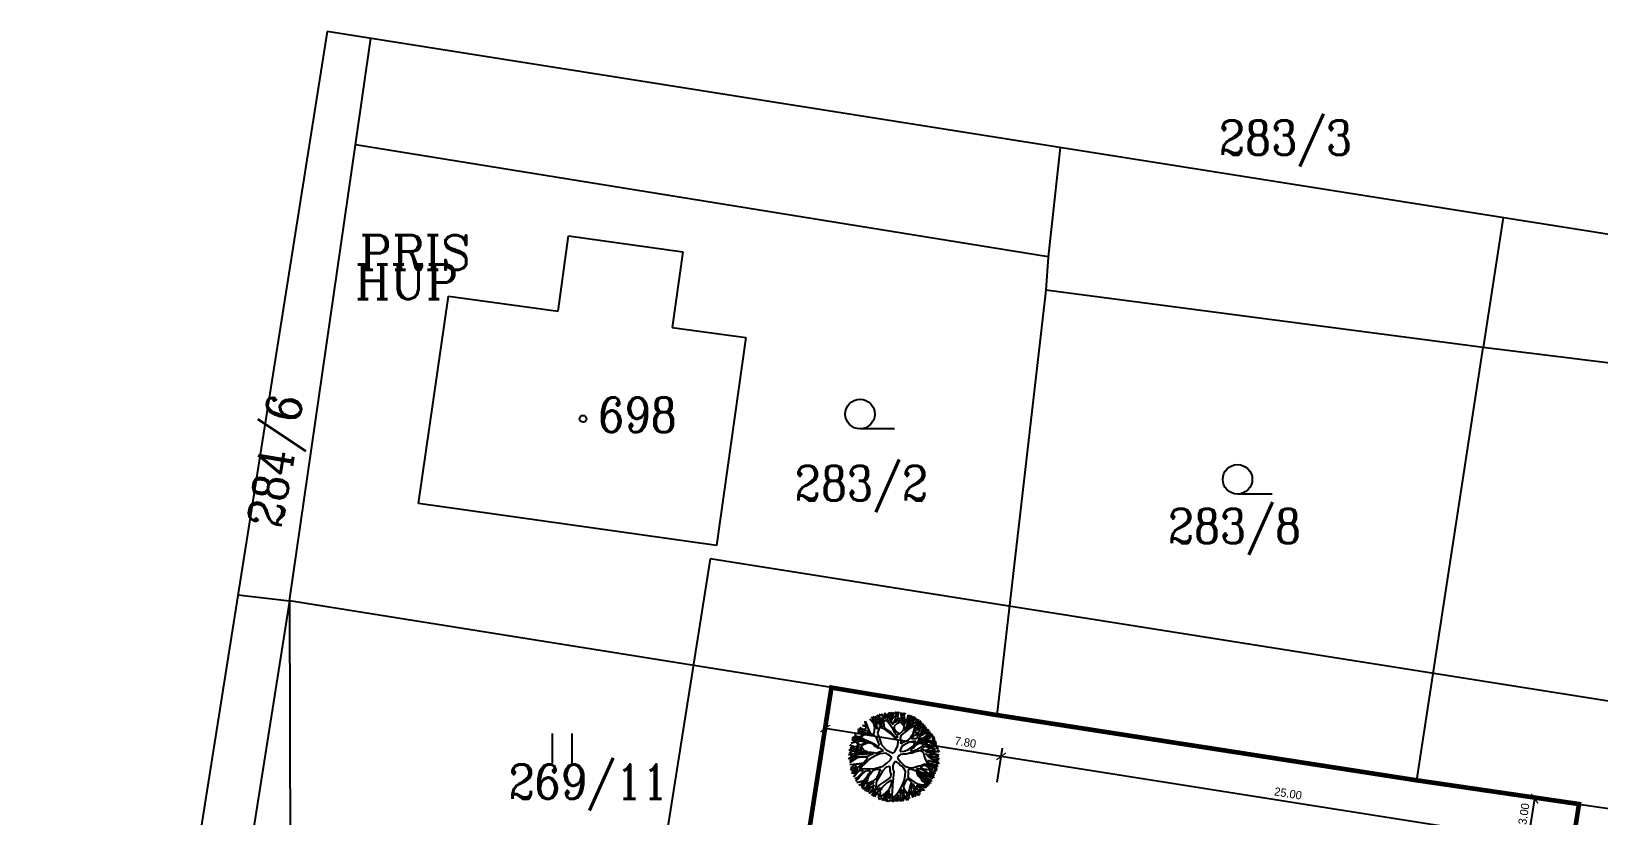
# Model space of a CAD drawing. Extents: x -640655 to -640254, y -1045449 to -1045159.
# Drawn here: x -640365.2 to -640297.2, y -1045386.5 to -1045352.4 of the extents above; entities that cross this region are included whole.
import ezdxf

# ---------------------------------------------------------------- set-up
doc = ezdxf.new("R2010")
doc.units = 0
doc.header["$MEASUREMENT"] = 0
doc.header["$PDMODE"] = 3
doc.header["$PDSIZE"] = 0.2
doc.linetypes.add('DASHED1', pattern=[1, 0.3, -0.4, 0.3])
doc.linetypes.add('DOTDASH', pattern=[1, 0.3, -0.2, 0, -0.2, 0.3])
doc.layers.get('0').update_dxf_attribs({"linetype": 'CONTINUOUS'})
doc.layers.get('Defpoints').update_dxf_attribs({"linetype": 'CONTINUOUS'})
doc.layers.add('FLOATING-WINDOWS', color=2, linetype='CONTINUOUS', plot=False)
for name, color, linetype in [('katastr', 16, 'CONTINUOUS'), ('KATASTR2', 18, 'CONTINUOUS'), ('T_stafaz', 7, 'CONTINUOUS'), ('T_tlusta', 1, 'CONTINUOUS'), ('ZASTAVBA', 2, 'CONTINUOUS')]:
    doc.layers.add(name, color=color, linetype=linetype)
doc.styles.add('SPIRITTXTSTYLE1', font='romanc.shx')
doc.dimstyles.get("Standard").update_dxf_attribs({"dimtxt": 0.18, "dimasz": 0.18, "dimexe": 0.18, "dimexo": 0.0625, "dimgap": 0.09, "dimtad": 0, "dimtih": 1, "dimtoh": 1, "dimdec": 4, "dimzin": 0, "dimdsep": 46, "dimtxsty": 'Standard', "dimcen": 0.09, "dimadec": 0, "dimazin": 0, "dimtfac": 1, "dimtdec": 4, "dimtofl": 0, "dimtmove": 0, "dimatfit": 3, "dimfxl": 0, "dimtolj": 1, "dimtzin": 0, "dimarcsym": 0})

# ---------------------------------------------------------------- blocks, each defined once
blk = doc.blocks.new('_ArchTick')
at = {"color": 0, "linetype": 'ByBlock', "const_width": 0.15}
blk.add_lwpolyline([(-0.5, -0.5), (0.5, 0.5)], dxfattribs=at)
blk = doc.blocks.new('*D148')
at = {"layer": 'Defpoints', "color": 0, "linetype": 'Continuous'}
for p in [(-640323.162, -1045383.891), (-640323.359, -1045385.133), (-640298.576, -1045389.043)]:
    blk.add_point(p, dxfattribs=at)
at = {"layer": 'ZASTAVBA', "color": 0, "linetype": 'Continuous', "lineweight": -2}
for p, q in [((-640323.339, -1045385.01), (-640323.106, -1045383.536)), ((-640298.382, -1045387.816), (-640323.162, -1045383.891)), ((-640298.557, -1045388.919), (-640298.326, -1045387.46))]:
    blk.add_line(p, q, dxfattribs=at)
at = {"layer": 'ZASTAVBA', "color": 0, "linetype": 'Continuous', "lineweight": -2, "xscale": 0.36, "yscale": 0.36, "zscale": 0.36}
for p, rotation in [((-640323.162, -1045383.891), 170.9999361489027), ((-640298.382, -1045387.816), 350.9999361489027)]:
    blk.add_blockref('_ArchTick', p, dxfattribs=dict(at, rotation=rotation))
at = {"layer": 'ZASTAVBA', "color": 0, "linetype": 'Continuous', "insert": (-640310.716, -1045385.498), "char_height": 0.36, "attachment_point": 5, "rotation": 350.99994}
blk.add_mtext('\\A1;25.00', dxfattribs=at)
blk = doc.blocks.new('*D149')
at = {"layer": 'Defpoints', "color": 0, "linetype": 'Continuous'}
for p in [(-640330.799, -1045382.682), (-640330.986, -1045383.862), (-640323.359, -1045385.133)]:
    blk.add_point(p, dxfattribs=at)
at = {"layer": 'ZASTAVBA', "color": 0, "linetype": 'Continuous', "lineweight": -2}
for p, q in [((-640330.966, -1045383.738), (-640330.743, -1045382.326)), ((-640323.162, -1045383.891), (-640330.799, -1045382.682)), ((-640323.339, -1045385.01), (-640323.106, -1045383.536))]:
    blk.add_line(p, q, dxfattribs=at)
at = {"layer": 'ZASTAVBA', "color": 0, "linetype": 'Continuous', "lineweight": -2, "xscale": 0.36, "yscale": 0.36, "zscale": 0.36}
for p, rotation in [((-640330.799, -1045382.682), 170.9999361489027), ((-640323.162, -1045383.891), 350.9999361489027)]:
    blk.add_blockref('_ArchTick', p, dxfattribs=dict(at, rotation=rotation))
at = {"layer": 'ZASTAVBA', "color": 0, "linetype": 'Continuous', "insert": (-640324.713, -1045383.281), "char_height": 0.36, "attachment_point": 5, "rotation": 350.99994}
blk.add_mtext('\\A1;7.80', dxfattribs=at)
blk = doc.blocks.new('*D150')
at = {"layer": 'Defpoints', "color": 0, "linetype": 'Continuous'}
for p in [(-640303.991, -1045385.095), (-640300.018, -1045385.725), (-640302.834, -1045388.318)]:
    blk.add_point(p, dxfattribs=at)
at = {"layer": 'ZASTAVBA', "color": 0, "linetype": 'Continuous', "lineweight": -2}
for p, q in [((-640303.867, -1045385.115), (-640299.662, -1045385.781)), ((-640300.487, -1045388.69), (-640300.018, -1045385.725)), ((-640302.711, -1045388.338), (-640300.132, -1045388.746))]:
    blk.add_line(p, q, dxfattribs=at)
at = {"layer": 'ZASTAVBA', "color": 0, "linetype": 'Continuous', "lineweight": -2, "xscale": 0.36, "yscale": 0.36, "zscale": 0.36}
for p, rotation in [((-640300.018, -1045385.725), 80.99993614890273), ((-640300.487, -1045388.69), 260.9999361489027)]:
    blk.add_blockref('_ArchTick', p, dxfattribs=dict(at, rotation=rotation))
at = {"layer": 'ZASTAVBA', "color": 0, "linetype": 'Continuous', "insert": (-640300.487, -1045386.385), "char_height": 0.36, "attachment_point": 5, "rotation": 80.99994}
blk.add_mtext('\\A1;3.00', dxfattribs=at)
blk = doc.blocks.new('A$C0C461CEA')
for p, q in [((0.101, 0.706), (0.094, 0.804)), ((0.094, 0.804), (0.195, 0.61)), ((0.214, 0.725), (0.134, 0.788)), ((0.134, 0.788), (0.212, 0.751)), ((0.191, 0.795), (0.205, 0.826)), ((0.231, 0.749), (0.191, 0.795)), ((0.205, 0.826), (0.247, 0.779)), ((0.247, 0.779), (0.283, 0.818)), ((0.283, 0.818), (0.273, 0.766)), ((0.303, 0.735), (0.335, 0.855)), ((0.335, 0.855), (0.332, 0.706)), ((0.448, 0.732), (0.381, 0.832)), ((0.381, 0.832), (0.473, 0.745)), ((0.483, 0.777), (0.463, 0.845)), ((0.463, 0.845), (0.503, 0.812)), ((0.503, 0.812), (0.541, 0.849)), ((0.541, 0.849), (0.523, 0.775)), ((0.523, 0.775), (0.552, 0.829)), ((0.552, 0.829), (0.55, 0.733)), ((0.572, 0.716), (0.592, 0.82)), ((0.592, 0.82), (0.599, 0.69)), ((0.732, 0.619), (0.623, 0.824)), ((0.623, 0.824), (0.721, 0.691)), ((0.773, 0.691), (0.762, 0.79)), ((0.762, 0.79), (0.78, 0.708)), ((-0.394, 0.371), (-0.482, 0.412)), ((-0.482, 0.412), (-0.394, 0.388)), ((-0.394, 0.388), (-0.424, 0.459)), ((-0.424, 0.459), (-0.372, 0.399)), ((-0.386, 0.487), (-0.377, 0.497)), ((-0.28, 0.452), (-0.386, 0.487)), ((-0.377, 0.497), (-0.291, 0.473)), ((-0.372, 0.399), (-0.265, 0.347)), ((-0.291, 0.473), (-0.326, 0.577)), ((-0.326, 0.577), (-0.279, 0.488)), ((-0.256, 0.522), (-0.284, 0.582)), ((-0.284, 0.582), (-0.25, 0.553)), ((-0.209, 0.421), (-0.28, 0.452)), ((-0.279, 0.488), (-0.209, 0.448)), ((-0.207, 0.472), (-0.256, 0.522)), ((-0.25, 0.553), (-0.251, 0.627)), ((-0.251, 0.627), (-0.205, 0.61)), ((-0.215, 0.587), (-0.164, 0.562)), ((-0.208, 0.57), (-0.215, 0.587)), ((-0.212, 0.536), (-0.208, 0.57)), ((-0.186, 0.48), (-0.212, 0.536)), ((-0.209, 0.448), (-0.207, 0.472)), ((-0.194, 0.381), (-0.209, 0.421)), ((-0.205, 0.61), (-0.205, 0.641)), ((-0.205, 0.641), (-0.143, 0.596)), ((-0.163, 0.47), (-0.186, 0.48)), ((-0.164, 0.562), (-0.163, 0.47)), ((-0.157, 0.436), (-0.114, 0.321)), ((-0.081, 0.391), (-0.157, 0.436)), ((-0.143, 0.596), (-0.108, 0.579)), ((-0.134, 0.562), (-0.138, 0.487)), ((-0.138, 0.487), (-0.095, 0.443)), ((-0.108, 0.579), (-0.136, 0.688)), ((-0.136, 0.688), (-0.031, 0.479)), ((-0.111, 0.544), (-0.134, 0.562)), ((-0.084, 0.536), (-0.111, 0.544)), ((-0.095, 0.443), (-0.013, 0.385)), ((-0.062, 0.681), (-0.084, 0.71)), ((-0.084, 0.71), (-0.025, 0.681)), ((-0.05, 0.471), (-0.084, 0.536)), ((0.086, 0.573), (-0.062, 0.681)), ((-0.013, 0.385), (-0.05, 0.471)), ((-0.031, 0.479), (0.019, 0.379)), ((-0.025, 0.681), (-0.029, 0.73)), ((-0.029, 0.73), (-0.001, 0.656)), ((0.063, 0.606), (-0.009, 0.765)), ((-0.009, 0.765), (0.101, 0.706)), ((-0.001, 0.656), (0.063, 0.606)), ((0.049, 0.709), (0.1, 0.674)), ((0.071, 0.64), (0.049, 0.709)), ((0.115, 0.58), (0.071, 0.64)), ((0.141, 0.467), (0.086, 0.573)), ((0.1, 0.674), (0.148, 0.626)), ((0.154, 0.458), (0.115, 0.58)), ((0.175, 0.322), (0.141, 0.467)), ((0.148, 0.626), (0.198, 0.54)), ((0.193, 0.345), (0.154, 0.458)), ((0.195, 0.61), (0.214, 0.725)), ((0.198, 0.54), (0.234, 0.438)), ((0.212, 0.751), (0.231, 0.749)), ((0.212, 0.581), (0.226, 0.644)), ((0.236, 0.499), (0.212, 0.581)), ((0.226, 0.644), (0.236, 0.684)), ((0.234, 0.438), (0.258, 0.367)), ((0.236, 0.684), (0.278, 0.625)), ((0.281, 0.388), (0.236, 0.499)), ((0.256, 0.734), (0.28, 0.713)), ((0.257, 0.695), (0.256, 0.734)), ((0.272, 0.676), (0.257, 0.695)), ((0.278, 0.625), (0.267, 0.543)), ((0.267, 0.543), (0.281, 0.388)), ((0.291, 0.657), (0.272, 0.676)), ((0.273, 0.766), (0.303, 0.735)), ((0.28, 0.713), (0.29, 0.678)), ((0.29, 0.678), (0.291, 0.657)), ((0.298, 0.594), (0.316, 0.668)), ((0.299, 0.519), (0.298, 0.594)), ((0.359, 0.578), (0.299, 0.519)), ((0.314, 0.414), (0.309, 0.363)), ((0.318, 0.477), (0.314, 0.414)), ((0.316, 0.668), (0.354, 0.641)), ((0.392, 0.572), (0.318, 0.477)), ((0.332, 0.706), (0.398, 0.641)), ((0.354, 0.641), (0.373, 0.618)), ((0.373, 0.618), (0.359, 0.578)), ((0.469, 0.501), (0.392, 0.572)), ((0.398, 0.641), (0.448, 0.732)), ((0.419, 0.639), (0.417, 0.618)), ((0.417, 0.618), (0.449, 0.568)), ((0.438, 0.663), (0.419, 0.639)), ((0.471, 0.697), (0.438, 0.663)), ((0.449, 0.568), (0.492, 0.518)), ((0.532, 0.422), (0.469, 0.501)), ((0.482, 0.682), (0.471, 0.697)), ((0.473, 0.745), (0.483, 0.777)), ((0.492, 0.669), (0.482, 0.682)), ((0.49, 0.711), (0.491, 0.762)), ((0.505, 0.682), (0.49, 0.711)), ((0.491, 0.762), (0.519, 0.739)), ((0.503, 0.634), (0.492, 0.669)), ((0.492, 0.518), (0.511, 0.491)), ((0.512, 0.575), (0.503, 0.634)), ((0.518, 0.634), (0.505, 0.682)), ((0.511, 0.491), (0.512, 0.575)), ((0.519, 0.739), (0.518, 0.634)), ((0.53, 0.531), (0.539, 0.622)), ((0.551, 0.471), (0.53, 0.531)), ((0.54, 0.324), (0.532, 0.422)), ((0.539, 0.622), (0.547, 0.66)), ((0.544, 0.723), (0.568, 0.689)), ((0.547, 0.66), (0.544, 0.723)), ((0.55, 0.733), (0.572, 0.716)), ((0.562, 0.609), (0.551, 0.471)), ((0.568, 0.689), (0.562, 0.609)), ((0.574, 0.456), (0.571, 0.374)), ((0.581, 0.563), (0.574, 0.456)), ((0.6, 0.66), (0.581, 0.563)), ((0.599, 0.69), (0.656, 0.641)), ((0.629, 0.644), (0.6, 0.66)), ((0.699, 0.587), (0.629, 0.644)), ((0.656, 0.641), (0.716, 0.594)), ((0.735, 0.569), (0.699, 0.587)), ((0.716, 0.594), (0.732, 0.619)), ((0.721, 0.691), (0.725, 0.772)), ((0.725, 0.772), (0.739, 0.638)), ((0.736, 0.502), (0.735, 0.569)), ((0.738, 0.409), (0.736, 0.502)), ((0.76, 0.363), (0.738, 0.409)), ((0.739, 0.638), (0.773, 0.691)), ((0.756, 0.617), (0.75, 0.55)), ((0.75, 0.55), (0.759, 0.494)), ((0.785, 0.647), (0.756, 0.617)), ((0.759, 0.494), (0.811, 0.549)), ((0.772, 0.454), (0.768, 0.41)), ((0.768, 0.41), (0.8, 0.37)), ((0.847, 0.53), (0.772, 0.454)), ((0.78, 0.708), (0.782, 0.71)), ((0.782, 0.71), (0.826, 0.755)), ((0.811, 0.549), (0.785, 0.647)), ((0.8, 0.37), (0.955, 0.401)), ((0.826, 0.755), (0.807, 0.687)), ((0.807, 0.687), (0.84, 0.599)), ((0.84, 0.599), (0.888, 0.613)), ((1.024, 0.679), (0.847, 0.53)), ((0.888, 0.613), (0.897, 0.711)), ((0.897, 0.711), (0.915, 0.627)), ((0.915, 0.627), (1.024, 0.679)), ((0.955, 0.401), (1.039, 0.454)), ((1.022, 0.404), (0.983, 0.384)), ((1.008, 0.359), (1.022, 0.404)), ((1.039, 0.454), (1.103, 0.589)), ((1.06, 0.421), (1.046, 0.396)), ((1.046, 0.396), (1.046, 0.37)), ((1.046, 0.37), (1.102, 0.394)), ((1.085, 0.438), (1.06, 0.421)), ((1.103, 0.589), (1.074, 0.465)), ((1.074, 0.465), (1.137, 0.506)), ((1.117, 0.447), (1.085, 0.438)), ((1.102, 0.394), (1.117, 0.447)), ((1.137, 0.506), (1.166, 0.562)), ((1.154, 0.472), (1.142, 0.409)), ((1.142, 0.409), (1.193, 0.416)), ((1.216, 0.393), (1.151, 0.377)), ((1.213, 0.508), (1.154, 0.472)), ((1.166, 0.562), (1.164, 0.508)), ((1.164, 0.508), (1.213, 0.508)), ((1.193, 0.416), (1.206, 0.47)), ((1.206, 0.47), (1.232, 0.441)), ((1.216, 0.353), (1.216, 0.393)), ((1.232, 0.441), (1.276, 0.429)), ((1.276, 0.429), (1.239, 0.399)), ((1.239, 0.399), (1.239, 0.378)), ((1.266, 0.383), (1.281, 0.398)), ((1.281, 0.398), (1.308, 0.383)), ((-0.493, -0.002), (-0.644, 0.041)), ((-0.644, 0.041), (-0.485, 0.03)), ((-0.635, 0.101), (-0.551, 0.117)), ((-0.519, 0.086), (-0.635, 0.101)), ((-0.612, 0.165), (-0.577, 0.172)), ((-0.557, 0.142), (-0.612, 0.165)), ((-0.577, 0.172), (-0.583, 0.229)), ((-0.583, 0.229), (-0.536, 0.174)), ((-0.551, 0.117), (-0.557, 0.142)), ((-0.526, 0.187), (-0.556, 0.247)), ((-0.556, 0.247), (-0.505, 0.187)), ((-0.495, 0.221), (-0.55, 0.309)), ((-0.55, 0.309), (-0.495, 0.256)), ((-0.536, 0.174), (-0.526, 0.187)), ((-0.509, 0.126), (-0.526, 0.126)), ((-0.526, 0.126), (-0.492, 0.08)), ((-0.485, 0.03), (-0.519, 0.086)), ((-0.416, 0.057), (-0.509, 0.126)), ((-0.505, 0.187), (-0.335, 0.163)), ((-0.436, 0.238), (-0.503, 0.376)), ((-0.503, 0.376), (-0.397, 0.235)), ((-0.495, 0.256), (-0.436, 0.238)), ((-0.415, 0.205), (-0.495, 0.221)), ((-0.492, 0.08), (-0.453, 0.038)), ((-0.444, 0.15), (-0.46, 0.141)), ((-0.46, 0.141), (-0.318, -0.013)), ((-0.453, 0.038), (-0.411, 0.003)), ((-0.353, 0.149), (-0.444, 0.15)), ((-0.354, -0.026), (-0.416, 0.057)), ((-0.335, 0.163), (-0.415, 0.205)), ((-0.411, 0.003), (-0.354, -0.026)), ((-0.397, 0.235), (-0.263, 0.181)), ((-0.256, 0.32), (-0.394, 0.371)), ((-0.273, 0.155), (-0.353, 0.149)), ((-0.191, 0.121), (-0.273, 0.155)), ((-0.265, 0.347), (-0.176, 0.312)), ((-0.263, 0.181), (-0.194, 0.167)), ((-0.174, 0.275), (-0.256, 0.32)), ((-0.162, 0.346), (-0.194, 0.381)), ((-0.194, 0.167), (-0.145, 0.146)), ((-0.099, 0.096), (-0.191, 0.121)), ((-0.176, 0.312), (-0.162, 0.346)), ((-0.142, 0.224), (-0.174, 0.275)), ((-0.145, 0.146), (-0.114, 0.159)), ((-0.114, 0.159), (-0.142, 0.224)), ((-0.114, 0.321), (-0.04, 0.095)), ((-0.05, 0.048), (-0.099, 0.096)), ((0.012, 0.333), (-0.081, 0.391)), ((0, -0.086), (-0.05, 0.048)), ((-0.04, 0.095), (0.101, -0.11)), ((0.154, 0.269), (0.012, 0.333)), ((0.019, 0.379), (0.096, 0.349)), ((0.096, 0.349), (0.175, 0.322)), ((0.266, 0.178), (0.154, 0.269)), ((0.24, 0.295), (0.193, 0.345)), ((0.308, 0.222), (0.24, 0.295)), ((0.258, 0.367), (0.296, 0.309)), ((0.364, 0.065), (0.266, 0.178)), ((0.296, 0.309), (0.308, 0.222)), ((0.309, 0.363), (0.334, 0.286)), ((0.334, 0.286), (0.348, 0.221)), ((0.348, 0.221), (0.354, 0.16)), ((0.354, 0.16), (0.409, 0.103)), ((0.435, -0.079), (0.364, 0.065)), ((0.409, 0.103), (0.439, 0.053)), ((0.439, 0.053), (0.476, 0.01)), ((0.476, 0.01), (0.498, 0.096)), ((0.485, 0.148), (0.513, 0.258)), ((0.498, 0.096), (0.485, 0.148)), ((0.513, 0.258), (0.54, 0.324)), ((0.588, 0.099), (0.514, -0.053)), ((0.534, 0.218), (0.533, 0.155)), ((0.533, 0.155), (0.567, 0.153)), ((0.551, 0.283), (0.534, 0.218)), ((0.571, 0.374), (0.551, 0.283)), ((0.567, 0.153), (0.619, 0.192)), ((0.726, 0.197), (0.588, 0.099)), ((0.619, 0.192), (0.694, 0.255)), ((0.694, 0.255), (0.731, 0.289)), ((0.834, 0.289), (0.726, 0.197)), ((0.731, 0.289), (0.76, 0.363)), ((0.992, 0.29), (0.834, 0.289)), ((0.943, 0.354), (0.922, 0.336)), ((0.922, 0.336), (0.992, 0.342)), ((0.934, -0.024), (0.985, 0.138)), ((0.983, 0.384), (0.943, 0.354)), ((0.99, 0.078), (0.966, -0.017)), ((0.985, 0.138), (0.99, 0.219)), ((0.99, 0.219), (0.992, 0.29)), ((1.029, 0.181), (0.99, 0.078)), ((0.992, 0.342), (1.008, 0.359)), ((1.019, 0.28), (1.014, 0.25)), ((1.014, 0.25), (1.022, 0.223)), ((1.04, 0.305), (1.019, 0.28)), ((1.022, 0.223), (1.057, 0.251)), ((1.054, 0.196), (1.029, 0.181)), ((1.065, 0.28), (1.04, 0.305)), ((1.161, 0.247), (1.054, 0.196)), ((1.057, 0.251), (1.11, 0.266)), ((1.064, -0.035), (1.15, 0.081)), ((1.084, 0.364), (1.065, 0.329)), ((1.065, 0.329), (1.216, 0.353)), ((1.11, 0.266), (1.065, 0.28)), ((1.151, 0.377), (1.084, 0.364)), ((1.115, 0.327), (1.094, 0.318)), ((1.094, 0.318), (1.123, 0.272)), ((1.157, 0.334), (1.115, 0.327)), ((1.123, 0.272), (1.221, 0.303)), ((1.15, 0.081), (1.193, 0.151)), ((1.223, 0.332), (1.157, 0.334)), ((1.207, 0.21), (1.161, 0.247)), ((1.221, 0.277), (1.173, 0.268)), ((1.173, 0.268), (1.209, 0.239)), ((1.184, 0.044), (1.176, -0.007)), ((1.242, 0.072), (1.184, 0.044)), ((1.201, 0.118), (1.192, 0.06)), ((1.192, 0.06), (1.242, 0.105)), ((1.193, 0.151), (1.207, 0.21)), ((1.249, 0.194), (1.201, 0.132)), ((1.201, 0.132), (1.201, 0.118)), ((1.209, 0.239), (1.221, 0.277)), ((1.221, 0.303), (1.223, 0.332)), ((1.265, 0.299), (1.236, 0.242)), ((1.236, 0.242), (1.263, 0.236)), ((1.239, 0.378), (1.266, 0.383)), ((1.242, 0.105), (1.277, 0.128)), ((1.297, 0.051), (1.242, 0.072)), ((1.268, 0.179), (1.249, 0.194)), ((1.263, 0.236), (1.379, 0.275)), ((1.336, 0.335), (1.265, 0.299)), ((1.314, 0.169), (1.268, 0.179)), ((1.308, 0.383), (1.275, 0.358)), ((1.275, 0.358), (1.336, 0.335)), ((1.294, 0.108), (1.276, 0.086)), ((1.276, 0.086), (1.305, 0.077)), ((1.277, 0.128), (1.319, 0.158)), ((1.411, 0.18), (1.289, 0.213)), ((1.289, 0.213), (1.317, 0.184)), ((1.327, 0.131), (1.294, 0.108)), ((1.347, 0.037), (1.297, 0.051)), ((1.379, 0.275), (1.301, 0.236)), ((1.301, 0.236), (1.411, 0.18)), ((1.305, 0.077), (1.384, 0.138)), ((1.319, 0.158), (1.314, 0.169)), ((1.317, 0.184), (1.443, 0.155)), ((1.367, 0.149), (1.327, 0.131)), ((1.443, 0.155), (1.34, 0.081)), ((1.34, 0.081), (1.406, 0.061)), ((1.386, 0.006), (1.347, 0.037)), ((1.384, 0.138), (1.367, 0.149)), ((1.367, -0.026), (1.386, 0.006)), ((1.421, 0.016), (1.398, -0.011)), ((1.406, 0.061), (1.454, 0.109)), ((1.495, 0.013), (1.421, 0.016)), ((1.454, 0.109), (1.431, 0.05)), ((1.431, 0.05), (1.495, 0.013)), ((-0.722, -0.374), (-0.67, -0.354)), ((-0.605, -0.381), (-0.722, -0.374)), ((-0.721, -0.288), (-0.583, -0.227)), ((-0.67, -0.354), (-0.721, -0.288)), ((-0.701, -0.157), (-0.672, -0.144)), ((-0.634, -0.167), (-0.701, -0.157)), ((-0.672, -0.144), (-0.697, -0.115)), ((-0.697, -0.115), (-0.649, -0.134)), ((-0.599, -0.118), (-0.687, -0.081)), ((-0.687, -0.081), (-0.582, -0.108)), ((-0.508, -0.101), (-0.659, -0.004)), ((-0.659, -0.004), (-0.5, -0.057)), ((-0.49, -0.229), (-0.658, -0.302)), ((-0.658, -0.302), (-0.588, -0.343)), ((-0.649, -0.134), (-0.599, -0.118)), ((-0.583, -0.227), (-0.634, -0.167)), ((-0.561, -0.129), (-0.611, -0.142)), ((-0.611, -0.142), (-0.575, -0.175)), ((-0.429, -0.459), (-0.605, -0.381)), ((-0.588, -0.343), (-0.459, -0.411)), ((-0.582, -0.108), (-0.544, -0.105)), ((-0.575, -0.175), (-0.552, -0.204)), ((-0.519, -0.137), (-0.561, -0.129)), ((-0.552, -0.204), (-0.506, -0.197)), ((-0.544, -0.105), (-0.508, -0.101)), ((-0.491, -0.179), (-0.519, -0.137)), ((-0.506, -0.197), (-0.448, -0.22)), ((-0.5, -0.057), (-0.412, -0.054)), ((-0.412, -0.054), (-0.493, -0.002)), ((-0.33, -0.078), (-0.491, -0.12)), ((-0.491, -0.12), (-0.481, -0.145)), ((-0.444, -0.203), (-0.491, -0.179)), ((-0.465, -0.267), (-0.49, -0.229)), ((-0.481, -0.145), (-0.435, -0.149)), ((-0.431, -0.251), (-0.465, -0.267)), ((-0.448, -0.22), (-0.444, -0.203)), ((-0.435, -0.149), (-0.35, -0.207)), ((-0.402, -0.266), (-0.431, -0.251)), ((-0.281, -0.328), (-0.402, -0.266)), ((-0.35, -0.207), (-0.2, -0.314)), ((-0.208, -0.104), (-0.33, -0.078)), ((-0.318, -0.013), (-0.221, -0.06)), ((-0.167, -0.411), (-0.281, -0.328)), ((-0.221, -0.06), (-0.118, -0.072)), ((-0.023, -0.134), (-0.208, -0.104)), ((-0.2, -0.314), (-0.141, -0.358)), ((-0.141, -0.358), (-0.098, -0.387)), ((-0.118, -0.072), (-0.051, -0.067)), ((-0.098, -0.387), (-0.025, -0.371)), ((-0.051, -0.067), (0, -0.086)), ((-0.025, -0.371), (0.046, -0.318)), ((0.101, -0.19), (-0.023, -0.134)), ((0.046, -0.318), (0.128, -0.29)), ((0.101, -0.37), (0.06, -0.41)), ((0.101, -0.11), (0.215, -0.18)), ((0.147, -0.271), (0.101, -0.19)), ((0.202, -0.337), (0.101, -0.37)), ((0.128, -0.29), (0.147, -0.271)), ((0.284, -0.347), (0.202, -0.337)), ((0.215, -0.18), (0.302, -0.23)), ((0.301, -0.364), (0.284, -0.347)), ((0.295, -0.448), (0.313, -0.389)), ((0.313, -0.389), (0.301, -0.364)), ((0.302, -0.23), (0.386, -0.241)), ((0.414, -0.386), (0.348, -0.481)), ((0.386, -0.241), (0.412, -0.157)), ((0.412, -0.132), (0.435, -0.079)), ((0.412, -0.157), (0.412, -0.132)), ((0.482, -0.404), (0.414, -0.386)), ((0.514, -0.053), (0.492, -0.182)), ((0.492, -0.182), (0.493, -0.246)), ((0.493, -0.246), (0.533, -0.274)), ((0.533, -0.274), (0.71, -0.29)), ((0.601, -0.382), (0.587, -0.408)), ((0.66, -0.39), (0.601, -0.382)), ((0.74, -0.406), (0.66, -0.39)), ((0.71, -0.29), (0.814, -0.262)), ((0.773, -0.347), (0.846, -0.329)), ((0.833, -0.407), (0.773, -0.347)), ((0.814, -0.262), (0.864, -0.159)), ((0.846, -0.329), (0.914, -0.295)), ((0.864, -0.159), (0.934, -0.024)), ((0.908, -0.119), (0.897, -0.15)), ((0.897, -0.15), (0.901, -0.228)), ((0.901, -0.228), (0.946, -0.198)), ((0.966, -0.017), (0.908, -0.119)), ((0.914, -0.295), (0.987, -0.292)), ((0.946, -0.198), (0.973, -0.127)), ((0.973, -0.127), (1.064, -0.035)), ((1.009, -0.187), (0.98, -0.225)), ((0.98, -0.225), (1.12, -0.297)), ((0.987, -0.292), (1.076, -0.35)), ((1.026, -0.151), (1.009, -0.187)), ((1.084, -0.067), (1.026, -0.151)), ((1.076, -0.35), (1.146, -0.402)), ((1.138, -0.047), (1.084, -0.067)), ((1.12, -0.297), (1.208, -0.294)), ((1.322, -0.346), (1.122, -0.328)), ((1.122, -0.328), (1.314, -0.377)), ((1.225, -0.095), (1.138, -0.047)), ((1.146, -0.366), (1.331, -0.398)), ((1.205, -0.406), (1.146, -0.366)), ((1.176, -0.007), (1.277, -0.02)), ((1.208, -0.294), (1.276, -0.187)), ((1.271, -0.153), (1.225, -0.095)), ((1.231, -0.04), (1.321, -0.091)), ((1.289, -0.041), (1.231, -0.04)), ((1.287, -0.212), (1.256, -0.26)), ((1.256, -0.26), (1.262, -0.288)), ((1.262, -0.288), (1.356, -0.236)), ((1.276, -0.187), (1.271, -0.153)), ((1.277, -0.02), (1.367, -0.026)), ((1.324, -0.116), (1.277, -0.096)), ((1.277, -0.096), (1.303, -0.157)), ((1.318, -0.192), (1.287, -0.212)), ((1.346, -0.047), (1.289, -0.041)), ((1.394, -0.229), (1.298, -0.308)), ((1.298, -0.308), (1.389, -0.301)), ((1.303, -0.157), (1.324, -0.116)), ((1.314, -0.377), (1.526, -0.421)), ((1.356, -0.236), (1.318, -0.192)), ((1.321, -0.091), (1.346, -0.047)), ((1.436, -0.382), (1.322, -0.346)), ((1.347, -0.14), (1.333, -0.161)), ((1.333, -0.161), (1.36, -0.194)), ((1.439, -0.334), (1.334, -0.329)), ((1.334, -0.329), (1.521, -0.375)), ((1.374, -0.053), (1.346, -0.093)), ((1.346, -0.093), (1.374, -0.091)), ((1.368, -0.148), (1.347, -0.14)), ((1.374, -0.091), (1.353, -0.129)), ((1.353, -0.129), (1.41, -0.147)), ((1.36, -0.194), (1.389, -0.194)), ((1.4, -0.166), (1.368, -0.148)), ((1.514, -0.029), (1.374, -0.053)), ((1.389, -0.194), (1.421, -0.179)), ((1.389, -0.301), (1.527, -0.295)), ((1.476, -0.191), (1.394, -0.229)), ((1.398, -0.011), (1.514, -0.029)), ((1.421, -0.179), (1.4, -0.166)), ((1.41, -0.147), (1.519, -0.094)), ((1.519, -0.094), (1.431, -0.145)), ((1.431, -0.145), (1.486, -0.17)), ((1.521, -0.375), (1.436, -0.382)), ((1.513, -0.369), (1.439, -0.334)), ((1.541, -0.201), (1.476, -0.191)), ((1.486, -0.17), (1.527, -0.148)), ((1.527, -0.295), (1.496, -0.321)), ((1.496, -0.321), (1.528, -0.358)), ((1.527, -0.148), (1.511, -0.184)), ((1.511, -0.184), (1.541, -0.201)), ((1.528, -0.358), (1.513, -0.369)), ((-0.671, -0.512), (-0.715, -0.477)), ((-0.715, -0.477), (-0.643, -0.483)), ((-0.705, -0.422), (-0.705, -0.403)), ((-0.705, -0.403), (-0.475, -0.468)), ((-0.602, -0.457), (-0.705, -0.422)), ((-0.697, -0.539), (-0.671, -0.512)), ((-0.651, -0.541), (-0.697, -0.539)), ((-0.537, -0.67), (-0.676, -0.63)), ((-0.676, -0.63), (-0.569, -0.633)), ((-0.67, -0.585), (-0.643, -0.564)), ((-0.628, -0.583), (-0.67, -0.585)), ((-0.643, -0.564), (-0.651, -0.541)), ((-0.643, -0.483), (-0.602, -0.457)), ((-0.639, -0.698), (-0.537, -0.67)), ((-0.507, -0.691), (-0.639, -0.698)), ((-0.569, -0.633), (-0.628, -0.583)), ((-0.54, -0.767), (-0.622, -0.732)), ((-0.622, -0.732), (-0.532, -0.735)), ((-0.562, -0.478), (-0.608, -0.497)), ((-0.608, -0.497), (-0.603, -0.545)), ((-0.603, -0.545), (-0.555, -0.54)), ((-0.483, -0.76), (-0.59, -0.822)), ((-0.59, -0.822), (-0.54, -0.767)), ((-0.569, -0.566), (-0.571, -0.578)), ((-0.571, -0.578), (-0.503, -0.638)), ((-0.439, -0.537), (-0.569, -0.566)), ((-0.528, -0.49), (-0.562, -0.478)), ((-0.555, -0.54), (-0.523, -0.534)), ((-0.532, -0.735), (-0.456, -0.699)), ((-0.5, -0.512), (-0.528, -0.49)), ((-0.523, -0.534), (-0.5, -0.512)), ((-0.456, -0.699), (-0.507, -0.691)), ((-0.503, -0.638), (-0.373, -0.687)), ((-0.374, -0.724), (-0.483, -0.76)), ((-0.475, -0.468), (-0.429, -0.459)), ((-0.459, -0.411), (-0.383, -0.446)), ((-0.274, -0.489), (-0.439, -0.537)), ((-0.416, -0.81), (-0.302, -0.746)), ((-0.383, -0.446), (-0.284, -0.456)), ((-0.302, -0.746), (-0.374, -0.724)), ((-0.373, -0.687), (-0.256, -0.714)), ((-0.284, -0.456), (-0.182, -0.436)), ((-0.221, -0.753), (-0.283, -0.813)), ((-0.099, -0.448), (-0.274, -0.489)), ((-0.256, -0.714), (-0.076, -0.727)), ((-0.092, -0.771), (-0.221, -0.753)), ((-0.182, -0.436), (-0.167, -0.411)), ((0.06, -0.41), (-0.099, -0.448)), ((-0.004, -0.791), (-0.092, -0.771)), ((-0.076, -0.727), (0.048, -0.713)), ((0.055, -0.78), (0.014, -0.86)), ((0.048, -0.713), (0.165, -0.682)), ((0.103, -0.771), (0.055, -0.78)), ((0.185, -0.745), (0.103, -0.771)), ((0.165, -0.682), (0.215, -0.623)), ((0.227, -0.745), (0.185, -0.745)), ((0.215, -0.623), (0.252, -0.551)), ((0.25, -0.786), (0.227, -0.745)), ((0.252, -0.551), (0.271, -0.484)), ((0.271, -0.484), (0.295, -0.448)), ((0.276, -0.629), (0.273, -0.73)), ((0.273, -0.73), (0.303, -0.824)), ((0.309, -0.559), (0.276, -0.629)), ((0.348, -0.481), (0.309, -0.559)), ((0.518, -0.429), (0.482, -0.404)), ((0.544, -0.477), (0.518, -0.429)), ((0.574, -0.561), (0.544, -0.477)), ((0.627, -0.632), (0.574, -0.561)), ((0.587, -0.408), (0.628, -0.487)), ((0.648, -0.697), (0.627, -0.632)), ((0.628, -0.487), (0.7, -0.576)), ((0.706, -0.765), (0.648, -0.697)), ((0.68, -0.635), (0.71, -0.698)), ((0.723, -0.641), (0.68, -0.635)), ((0.7, -0.576), (0.793, -0.643)), ((0.766, -0.864), (0.706, -0.765)), ((0.71, -0.698), (0.771, -0.775)), ((0.755, -0.654), (0.723, -0.641)), ((0.768, -0.431), (0.74, -0.406)), ((0.793, -0.687), (0.755, -0.654)), ((0.831, -0.489), (0.768, -0.431)), ((0.771, -0.775), (0.873, -0.86)), ((0.793, -0.643), (0.86, -0.669)), ((0.861, -0.713), (0.793, -0.687)), ((0.885, -0.552), (0.831, -0.489)), ((0.896, -0.469), (0.833, -0.407)), ((0.86, -0.669), (0.919, -0.683)), ((0.923, -0.765), (0.861, -0.713)), ((0.927, -0.618), (0.885, -0.552)), ((0.987, -0.527), (0.896, -0.469)), ((0.919, -0.683), (0.953, -0.683)), ((0.975, -0.826), (0.923, -0.765)), ((0.953, -0.683), (0.927, -0.618)), ((0.943, -0.738), (0.987, -0.729)), ((0.979, -0.769), (0.943, -0.738)), ((0.973, -0.572), (1.072, -0.589)), ((0.997, -0.622), (0.973, -0.572)), ((1.005, -0.804), (0.979, -0.769)), ((1.063, -0.541), (0.987, -0.527)), ((0.987, -0.729), (1.026, -0.796)), ((1.018, -0.681), (0.997, -0.622)), ((1.087, -0.68), (1.018, -0.681)), ((1.033, -0.716), (1.053, -0.774)), ((1.078, -0.743), (1.033, -0.716)), ((1.053, -0.774), (1.127, -0.856)), ((1.084, -0.55), (1.063, -0.541)), ((1.072, -0.589), (1.119, -0.642)), ((1.111, -0.744), (1.078, -0.743)), ((1.24, -0.542), (1.084, -0.55)), ((1.171, -0.679), (1.087, -0.68)), ((1.099, -0.713), (1.174, -0.717)), ((1.139, -0.759), (1.099, -0.713)), ((1.151, -0.786), (1.111, -0.744)), ((1.119, -0.642), (1.171, -0.679)), ((1.135, -0.61), (1.181, -0.601)), ((1.169, -0.658), (1.135, -0.61)), ((1.193, -0.78), (1.139, -0.759)), ((1.146, -0.402), (1.247, -0.462)), ((1.218, -0.683), (1.169, -0.658)), ((1.271, -0.556), (1.173, -0.572)), ((1.173, -0.572), (1.345, -0.623)), ((1.174, -0.717), (1.193, -0.78)), ((1.181, -0.601), (1.228, -0.603)), ((1.293, -0.438), (1.205, -0.406)), ((1.262, -0.674), (1.218, -0.683)), ((1.22, -0.716), (1.225, -0.775)), ((1.246, -0.741), (1.22, -0.716)), ((1.225, -0.775), (1.289, -0.835)), ((1.228, -0.603), (1.262, -0.674)), ((1.328, -0.531), (1.24, -0.542)), ((1.269, -0.792), (1.246, -0.741)), ((1.247, -0.462), (1.328, -0.531)), ((1.339, -0.652), (1.266, -0.621)), ((1.266, -0.621), (1.279, -0.67)), ((1.292, -0.73), (1.269, -0.733)), ((1.269, -0.733), (1.293, -0.833)), ((1.32, -0.545), (1.271, -0.556)), ((1.279, -0.67), (1.304, -0.696)), ((1.314, -0.791), (1.292, -0.73)), ((1.35, -0.423), (1.293, -0.438)), ((1.304, -0.696), (1.367, -0.69)), ((1.308, -0.455), (1.382, -0.454)), ((1.323, -0.478), (1.308, -0.455)), ((1.362, -0.62), (1.32, -0.545)), ((1.351, -0.74), (1.321, -0.736)), ((1.321, -0.736), (1.366, -0.826)), ((1.367, -0.498), (1.323, -0.478)), ((1.331, -0.398), (1.35, -0.423)), ((1.367, -0.69), (1.339, -0.652)), ((1.345, -0.623), (1.362, -0.62)), ((1.406, -0.775), (1.351, -0.74)), ((1.492, -0.575), (1.361, -0.539)), ((1.361, -0.539), (1.376, -0.585)), ((1.404, -0.631), (1.364, -0.641)), ((1.364, -0.641), (1.432, -0.706)), ((1.403, -0.475), (1.367, -0.498)), ((1.526, -0.421), (1.375, -0.412)), ((1.375, -0.412), (1.53, -0.449)), ((1.376, -0.585), (1.48, -0.613)), ((1.382, -0.454), (1.403, -0.475)), ((1.432, -0.706), (1.386, -0.715)), ((1.386, -0.715), (1.406, -0.775)), ((1.434, -0.521), (1.395, -0.521)), ((1.395, -0.521), (1.492, -0.575)), ((1.457, -0.664), (1.404, -0.631)), ((1.53, -0.449), (1.415, -0.452)), ((1.415, -0.452), (1.445, -0.477)), ((1.485, -0.543), (1.434, -0.521)), ((1.461, -0.634), (1.444, -0.636)), ((1.444, -0.636), (1.457, -0.664)), ((1.445, -0.477), (1.505, -0.474)), ((1.48, -0.613), (1.461, -0.634)), ((1.505, -0.474), (1.477, -0.522)), ((1.477, -0.522), (1.485, -0.543)), ((-0.568, -0.862), (-0.416, -0.81)), ((-0.457, -0.859), (-0.568, -0.862)), ((-0.519, -0.958), (-0.457, -0.859)), ((-0.458, -0.964), (-0.519, -0.958)), ((-0.463, -0.909), (-0.469, -0.936)), ((-0.469, -0.936), (-0.415, -0.93)), ((-0.446, -0.892), (-0.463, -0.909)), ((-0.456, -0.999), (-0.458, -0.964)), ((-0.402, -0.959), (-0.456, -0.999)), ((-0.388, -0.824), (-0.446, -0.892)), ((-0.415, -0.93), (-0.381, -0.913)), ((-0.275, -0.955), (-0.402, -0.959)), ((-0.396, -1.075), (-0.275, -0.955)), ((-0.237, -0.968), (-0.396, -1.075)), ((-0.329, -0.8), (-0.388, -0.824)), ((-0.381, -0.913), (-0.335, -0.847)), ((-0.36, -1.114), (-0.235, -1.047)), ((-0.351, -1.121), (-0.36, -1.114)), ((-0.322, -0.887), (-0.355, -0.942)), ((-0.355, -0.942), (-0.206, -0.924)), ((-0.255, -1.094), (-0.351, -1.121)), ((-0.335, -0.847), (-0.287, -0.798)), ((-0.287, -0.798), (-0.329, -0.8)), ((-0.283, -0.813), (-0.322, -0.887)), ((-0.305, -1.172), (-0.267, -1.159)), ((-0.305, -1.187), (-0.305, -1.172)), ((-0.267, -1.159), (-0.255, -1.094)), ((-0.242, -1.119), (-0.248, -1.151)), ((-0.248, -1.151), (-0.172, -1.146)), ((-0.222, -1.071), (-0.242, -1.119)), ((-0.105, -0.95), (-0.237, -0.968)), ((-0.235, -1.047), (-0.102, -1.004)), ((-0.142, -1.045), (-0.222, -1.071)), ((-0.206, -0.924), (-0.095, -0.918)), ((-0.141, -1.15), (-0.193, -1.224)), ((-0.172, -1.146), (-0.16, -1.106)), ((-0.16, -1.106), (-0.125, -1.059)), ((-0.146, -1.278), (-0.141, -1.15)), ((-0.125, -1.059), (-0.142, -1.045)), ((-0.098, -1.074), (-0.109, -1.185)), ((-0.078, -0.962), (-0.105, -0.95)), ((-0.102, -1.004), (-0.078, -0.962)), ((-0.075, -1.069), (-0.098, -1.074)), ((-0.095, -0.918), (-0.04, -0.918)), ((-0.066, -1.3), (-0.075, -1.069)), ((-0.04, -0.918), (-0.024, -0.869)), ((-0.027, -0.987), (-0.034, -1.08)), ((-0.034, -1.08), (-0.027, -1.189)), ((0.014, -0.86), (-0.027, -0.987)), ((-0.024, -0.869), (-0.002, -0.812)), ((-0.002, -0.812), (-0.004, -0.791)), ((0.051, -1.215), (0.056, -1.171)), ((0.056, -1.171), (0.102, -1.129)), ((0.102, -1.129), (0.142, -1.04)), ((0.122, -1.171), (0.102, -1.252)), ((0.184, -1.043), (0.122, -1.171)), ((0.142, -1.04), (0.206, -0.982)), ((0.143, -1.221), (0.197, -1.113)), ((0.207, -1.153), (0.183, -1.225)), ((0.246, -0.974), (0.184, -1.043)), ((0.197, -1.113), (0.23, -1.077)), ((0.206, -0.982), (0.243, -0.953)), ((0.232, -1.127), (0.207, -1.153)), ((0.227, -1.18), (0.232, -1.127)), ((0.23, -1.077), (0.246, -0.974)), ((0.243, -0.953), (0.249, -0.862)), ((0.249, -0.862), (0.25, -0.786)), ((0.264, -1.085), (0.258, -1.15)), ((0.258, -1.15), (0.261, -1.188)), ((0.277, -0.999), (0.264, -1.085)), ((0.267, -1.213), (0.294, -1.15)), ((0.292, -0.925), (0.277, -0.999)), ((0.325, -1.162), (0.284, -1.234)), ((0.309, -0.927), (0.292, -0.925)), ((0.294, -1.15), (0.321, -1.112)), ((0.297, -1.24), (0.34, -1.156)), ((0.303, -0.824), (0.376, -0.924)), ((0.33, -0.981), (0.309, -0.927)), ((0.321, -1.112), (0.333, -1.053)), ((0.34, -1.156), (0.325, -1.162)), ((0.333, -1.053), (0.33, -0.981)), ((0.374, -0.999), (0.362, -1.036)), ((0.362, -1.036), (0.365, -1.114)), ((0.365, -1.114), (0.382, -1.166)), ((0.41, -1.033), (0.374, -0.999)), ((0.376, -0.924), (0.427, -1.003)), ((0.382, -1.166), (0.395, -1.216)), ((0.444, -1.071), (0.41, -1.033)), ((0.427, -1.003), (0.48, -1.062)), ((0.443, -1.184), (0.457, -1.127)), ((0.457, -1.127), (0.444, -1.071)), ((0.48, -1.148), (0.458, -1.192)), ((0.48, -1.062), (0.512, -1.16)), ((0.5, -1.209), (0.48, -1.148)), ((0.512, -1.16), (0.558, -1.109)), ((0.564, -1.133), (0.538, -1.164)), ((0.538, -1.164), (0.551, -1.2)), ((0.558, -1.109), (0.631, -1.046)), ((0.596, -1.13), (0.564, -1.133)), ((0.603, -1.193), (0.596, -1.13)), ((0.631, -1.046), (0.693, -0.999)), ((0.692, -1.098), (0.664, -1.19)), ((0.746, -1.013), (0.692, -1.098)), ((0.693, -0.999), (0.75, -0.958)), ((0.695, -1.217), (0.726, -1.131)), ((0.726, -1.085), (0.746, -1.013)), ((0.726, -1.131), (0.726, -1.085)), ((0.745, -1.173), (0.74, -1.228)), ((0.766, -1.11), (0.745, -1.173)), ((0.75, -0.958), (0.766, -0.918)), ((0.766, -0.918), (0.766, -0.864)), ((0.77, -1.152), (0.766, -1.11)), ((0.794, -1.206), (0.77, -1.152)), ((0.789, -0.874), (0.884, -0.921)), ((0.804, -0.903), (0.789, -0.874)), ((0.79, -1.059), (0.793, -1.031)), ((0.802, -1.122), (0.79, -1.059)), ((0.793, -1.031), (0.796, -0.994)), ((0.796, -0.994), (0.85, -1.098)), ((0.821, -1.155), (0.802, -1.122)), ((0.804, -0.956), (0.804, -0.903)), ((0.813, -0.977), (0.804, -0.956)), ((0.841, -1.024), (0.813, -0.977)), ((0.854, -1.157), (0.821, -1.155)), ((0.885, -1.058), (0.841, -1.024)), ((0.85, -1.098), (0.854, -1.157)), ((0.873, -0.86), (0.932, -0.9)), ((0.88, -1.134), (0.881, -1.188)), ((0.924, -1.173), (0.88, -1.134)), ((0.884, -0.921), (0.914, -0.946)), ((0.914, -0.998), (0.885, -1.058)), ((0.903, -1.11), (0.906, -1.064)), ((0.924, -1.139), (0.903, -1.11)), ((0.906, -1.064), (0.934, -1.03)), ((0.914, -0.946), (0.914, -0.998)), ((0.919, -1.222), (0.924, -1.173)), ((0.939, -1.127), (0.924, -1.139)), ((0.932, -0.9), (0.98, -0.916)), ((0.934, -1.03), (0.94, -1.076)), ((0.939, -0.942), (0.95, -1.023)), ((0.95, -0.942), (0.939, -0.942)), ((0.94, -1.076), (0.939, -1.127)), ((0.949, -1.154), (0.955, -1.101)), ((0.985, -1.168), (0.949, -1.154)), ((1.04, -0.98), (0.95, -0.942)), ((0.95, -1.023), (1.001, -1.095)), ((0.955, -1.101), (0.983, -1.126)), ((1.031, -0.928), (0.975, -0.826)), ((0.98, -0.916), (1.029, -0.945)), ((0.983, -1.126), (0.985, -1.168)), ((1.001, -1.095), (1.036, -1.157)), ((1.045, -0.869), (1.005, -0.804)), ((1.044, -1.201), (1.006, -1.17)), ((1.006, -1.17), (1.011, -1.208)), ((1.026, -0.796), (1.051, -0.84)), ((1.029, -0.945), (1.031, -0.928)), ((1.032, -1.052), (1.04, -0.98)), ((1.059, -1.178), (1.032, -1.052)), ((1.036, -1.157), (1.049, -1.184)), ((1.075, -0.925), (1.045, -0.869)), ((1.05, -0.921), (1.086, -0.98)), ((1.051, -0.97), (1.05, -0.921)), ((1.051, -0.84), (1.075, -0.882)), ((1.086, -0.98), (1.051, -0.97)), ((1.059, -1.012), (1.058, -1.092)), ((1.058, -1.092), (1.075, -1.163)), ((1.08, -1.009), (1.059, -1.012)), ((1.075, -1.163), (1.059, -1.178)), ((1.075, -0.882), (1.075, -0.925)), ((1.097, -1.037), (1.08, -1.009)), ((1.259, -1.006), (1.085, -0.865)), ((1.085, -0.865), (1.242, -1.046)), ((1.085, -1.069), (1.097, -1.037)), ((1.092, -1.167), (1.085, -1.069)), ((1.103, -1.165), (1.092, -1.167)), ((1.098, -0.94), (1.107, -0.921)), ((1.105, -0.963), (1.098, -0.94)), ((1.115, -1.083), (1.103, -1.165)), ((1.156, -0.996), (1.105, -0.963)), ((1.107, -0.921), (1.156, -0.965)), ((1.155, -1.127), (1.115, -1.083)), ((1.127, -0.856), (1.163, -0.878)), ((1.192, -1.097), (1.14, -1.053)), ((1.14, -1.053), (1.155, -1.127)), ((1.217, -0.83), (1.151, -0.786)), ((1.156, -0.965), (1.156, -0.996)), ((1.163, -0.878), (1.239, -0.897)), ((1.242, -1.046), (1.185, -0.992)), ((1.185, -0.992), (1.213, -1.063)), ((1.249, -0.922), (1.189, -0.924)), ((1.189, -0.924), (1.265, -0.987)), ((1.213, -1.063), (1.192, -1.097)), ((1.239, -0.897), (1.217, -0.83)), ((1.293, -0.863), (1.24, -0.831)), ((1.24, -0.831), (1.264, -0.903)), ((1.281, -0.953), (1.249, -0.922)), ((1.265, -0.987), (1.259, -1.006)), ((1.264, -0.903), (1.302, -0.93)), ((1.289, -0.835), (1.269, -0.792)), ((1.302, -0.93), (1.281, -0.953)), ((1.293, -0.833), (1.345, -0.856)), ((1.327, -0.913), (1.293, -0.863)), ((1.366, -0.826), (1.314, -0.791)), ((1.345, -0.856), (1.318, -0.856)), ((1.318, -0.856), (1.327, -0.913)), ((-0.273, -1.193), (-0.305, -1.187)), ((-0.254, -1.22), (-0.273, -1.193)), ((-0.227, -1.182), (-0.254, -1.22)), ((-0.189, -1.184), (-0.227, -1.182)), ((-0.193, -1.224), (-0.189, -1.184)), ((-0.125, -1.278), (-0.146, -1.278)), ((-0.109, -1.185), (-0.125, -1.278)), ((-0.041, -1.296), (-0.066, -1.3)), ((-0.029, -1.216), (-0.041, -1.296)), ((-0.006, -1.273), (-0.029, -1.216)), ((-0.027, -1.189), (0.003, -1.241)), ((-0.005, -1.34), (-0.006, -1.273)), ((0.016, -1.281), (-0.005, -1.34)), ((0.003, -1.241), (0.022, -1.26)), ((0.029, -1.341), (0.016, -1.281)), ((0.022, -1.26), (0.051, -1.215)), ((0.052, -1.345), (0.029, -1.341)), ((0.053, -1.265), (0.052, -1.345)), ((0.097, -1.194), (0.053, -1.265)), ((0.072, -1.268), (0.097, -1.194)), ((0.075, -1.366), (0.072, -1.268)), ((0.094, -1.366), (0.075, -1.366)), ((0.102, -1.252), (0.094, -1.366)), ((0.128, -1.374), (0.143, -1.221)), ((0.149, -1.374), (0.128, -1.374)), ((0.183, -1.225), (0.149, -1.374)), ((0.2, -1.386), (0.217, -1.3)), ((0.206, -1.388), (0.2, -1.386)), ((0.229, -1.342), (0.206, -1.388)), ((0.217, -1.3), (0.228, -1.245)), ((0.219, -1.203), (0.227, -1.18)), ((0.228, -1.245), (0.219, -1.203)), ((0.233, -1.402), (0.229, -1.342)), ((0.263, -1.398), (0.233, -1.402)), ((0.261, -1.188), (0.267, -1.213)), ((0.264, -1.316), (0.263, -1.398)), ((0.284, -1.234), (0.264, -1.316)), ((0.279, -1.392), (0.297, -1.24)), ((0.294, -1.391), (0.279, -1.392)), ((0.347, -1.25), (0.294, -1.391)), ((0.338, -1.397), (0.36, -1.309)), ((0.355, -1.395), (0.338, -1.397)), ((0.36, -1.309), (0.347, -1.25)), ((0.377, -1.342), (0.355, -1.395)), ((0.403, -1.357), (0.377, -1.342)), ((0.395, -1.216), (0.4, -1.254)), ((0.4, -1.254), (0.409, -1.275)), ((0.406, -1.411), (0.403, -1.357)), ((0.432, -1.344), (0.406, -1.411)), ((0.409, -1.275), (0.423, -1.315)), ((0.418, -1.245), (0.443, -1.184)), ((0.423, -1.315), (0.418, -1.245)), ((0.42, -1.407), (0.432, -1.344)), ((0.46, -1.398), (0.42, -1.407)), ((0.458, -1.192), (0.465, -1.255)), ((0.486, -1.253), (0.46, -1.398)), ((0.465, -1.255), (0.5, -1.209)), ((0.477, -1.394), (0.493, -1.337)), ((0.494, -1.396), (0.477, -1.394)), ((0.482, -1.299), (0.513, -1.24)), ((0.493, -1.337), (0.482, -1.299)), ((0.513, -1.215), (0.486, -1.253)), ((0.539, -1.269), (0.494, -1.396)), ((0.513, -1.24), (0.513, -1.215)), ((0.527, -1.399), (0.541, -1.319)), ((0.544, -1.397), (0.527, -1.399)), ((0.541, -1.319), (0.539, -1.269)), ((0.583, -1.338), (0.544, -1.397)), ((0.551, -1.2), (0.555, -1.234)), ((0.555, -1.234), (0.577, -1.28)), ((0.577, -1.28), (0.61, -1.247)), ((0.607, -1.407), (0.583, -1.338)), ((0.598, -1.319), (0.639, -1.264)), ((0.628, -1.352), (0.598, -1.319)), ((0.61, -1.247), (0.603, -1.193)), ((0.637, -1.397), (0.607, -1.407)), ((0.639, -1.264), (0.628, -1.352)), ((0.65, -1.333), (0.637, -1.397)), ((0.687, -1.373), (0.65, -1.333)), ((0.664, -1.19), (0.665, -1.262)), ((0.665, -1.262), (0.678, -1.314)), ((0.678, -1.314), (0.695, -1.358)), ((0.695, -1.358), (0.687, -1.373)), ((0.724, -1.278), (0.695, -1.217)), ((0.72, -1.371), (0.724, -1.278)), ((0.737, -1.372), (0.72, -1.371)), ((0.751, -1.301), (0.737, -1.372)), ((0.74, -1.228), (0.746, -1.259)), ((0.746, -1.259), (0.797, -1.349)), ((0.797, -1.349), (0.751, -1.301)), ((0.797, -1.267), (0.794, -1.206)), ((0.81, -1.334), (0.797, -1.267)), ((0.825, -1.323), (0.81, -1.334)), ((0.873, -1.249), (0.817, -1.181)), ((0.817, -1.181), (0.817, -1.235)), ((0.817, -1.235), (0.825, -1.323)), ((0.894, -1.316), (0.873, -1.249)), ((0.881, -1.188), (0.919, -1.222)), ((0.913, -1.32), (0.894, -1.316)), ((0.929, -1.257), (0.913, -1.32)), ((0.967, -1.269), (0.929, -1.257)), ((1.007, -1.252), (0.962, -1.21)), ((0.962, -1.21), (0.967, -1.269)), ((1.015, -1.233), (1.007, -1.252)), ((1.011, -1.208), (1.015, -1.233)), ((1.049, -1.184), (1.044, -1.201))]:
    blk.add_line(p, q)

msp = doc.modelspace()

# ---------------------------------------------------------------- linework, layer by layer
at = {"layer": 'FLOATING-WINDOWS', "linetype": 'Continuous'}
msp.add_lwpolyline([(-640335.781, -1045375.318), (-640342.351, -1045416.801), (-640283.683, -1045426.094), (-640277.112, -1045384.611)], close=True, dxfattribs=at)
at = {"layer": 'katastr', "color": 100, "linetype": 'DOTDASH', "ltscale": 3000.000034}
for p, q in [((-640351.176, -1045357.358), (-640350.507, -1045352.737)), ((-640354.036, -1045377.148), (-640351.176, -1045357.358)), ((-640321.126, -1045362.218), (-640351.176, -1045357.358)), ((-640320.596, -1045357.474), (-640321.126, -1045362.218)), ((-640301.381, -1045360.518), (-640302.246, -1045366.148)), ((-640342.386, -1045364.578), (-640341.936, -1045361.308)), ((-640341.936, -1045361.308), (-640336.976, -1045362.008)), ((-640336.976, -1045362.008), (-640337.436, -1045365.278)), ((-640321.126, -1045362.218), (-640321.226, -1045363.668)), ((-640348.436, -1045372.918), (-640347.136, -1045363.918)), ((-640347.136, -1045363.918), (-640342.386, -1045364.578)), ((-640321.226, -1045363.668), (-640323.346, -1045382.098)), ((-640302.246, -1045366.148), (-640321.226, -1045363.668)), ((-640337.436, -1045365.278), (-640334.236, -1045365.718)), ((-640334.236, -1045365.718), (-640335.506, -1045374.738)), ((-640305.136, -1045384.928), (-640302.246, -1045366.148)), ((-640282.566, -1045368.588), (-640302.246, -1045366.148)), ((-640335.506, -1045374.738), (-640348.436, -1045372.918)), ((-640356.278, -1045376.884), (-640354.036, -1045377.148)), ((-640330.526, -1045380.908), (-640354.036, -1045377.148)), ((-640354.036, -1045377.148), (-640353.956, -1045406.138)), ((-640335.216, -1045411.028), (-640330.526, -1045380.908)), ((-640323.346, -1045382.098), (-640330.526, -1045380.908)), ((-640323.346, -1045382.098), (-640305.136, -1045384.928)), ((-640305.136, -1045384.928), (-640298.096, -1045385.958)), ((-640302.786, -1045416.078), (-640298.096, -1045385.958)), ((-640298.096, -1045385.958), (-640285.576, -1045387.808))]:
    msp.add_line(p, q, dxfattribs=at)
at = {"layer": 'katastr', "color": 100, "linetype": 'Continuous', "ltscale": 0.680163}
for p, q in [((-640327.786, -1045369.681), (-640329.285, -1045369.681)), ((-640311.409, -1045372.513), (-640312.909, -1045372.513)), ((-640342.645, -1045382.892), (-640342.645, -1045384.178)), ((-640341.769, -1045384.178), (-640341.769, -1045382.892))]:
    msp.add_line(p, q, dxfattribs=at)
for centre, major_axis, start_param, end_param in [((-640329.285, -1045369.039), (0.454, 0.454), 5.497787, 11.780972), ((-640341.298, -1045369.245), (-0.106, 0.106), 3.926991, 10.210176), ((-640312.909, -1045371.871), (-0.454, 0.454), 3.926991, 10.210176)]:
    msp.add_ellipse(centre, major_axis=major_axis, ratio=1, start_param=start_param, end_param=end_param, dxfattribs=at)
at = {"layer": 'KATASTR2', "color": 18, "linetype": 'DOTDASH', "ltscale": 3000.000034}
msp.add_line((-640354.036, -1045377.148), (-640355.616, -1045387.123), dxfattribs=at)
at = {"layer": 'T_tlusta', "linetype": 'Continuous'}
msp.add_lwpolyline([(-640352.406, -1045352.436), (-640365.234, -1045433.426), (-640267.057, -1045448.976), (-640254.23, -1045367.986)], close=True, dxfattribs=at)
at = {"layer": 'ZASTAVBA', "color": 242, "linetype": 'DASHED1', "const_width": 0.2}
msp.add_lwpolyline([(-640330.526, -1045380.908), (-640323.346, -1045382.098), (-640305.136, -1045384.928), (-640298.096, -1045385.958), (-640302.786, -1045416.078), (-640303.34, -1045419.577), (-640335.757, -1045414.443), (-640335.216, -1045411.028), (-640330.526, -1045380.908)], close=True, dxfattribs=at)

# ---------------------------------------------------------------- block references
at = {"layer": 'T_stafaz', "linetype": 'Continuous', "xscale": 1.73030000001972, "yscale": 1.730300000149672, "zscale": 1.730300000000001, "rotation": 70.99993614512873}
msp.add_blockref('A$C0C461CEA', (-640328.522, -1045384.413), dxfattribs=at)

# ---------------------------------------------------------------- texts
at = {"layer": 'katastr', "color": 100, "linetype": 'Continuous', "ltscale": 0.680163, "style": 'SPIRITTXTSTYLE1', "width": 0.882353}
for s, p in [('283/3', (-640313.72, -1045357.798)), ('698', (-640340.637, -1045369.82)), ('283/2', (-640332.122, -1045372.792)), ('283/8', (-640315.935, -1045374.647)), ('269/11', (-640344.534, -1045385.738))]:
    msp.add_text(s, height=1.5, dxfattribs=at).set_placement(p)
at = {"layer": 'katastr', "color": 100, "linetype": 'DOTDASH', "ltscale": 3000.000034, "style": 'SPIRITTXTSTYLE1'}
for s, p in [('PRIS', (-640351, -1045362.779)), ('HUP', (-640351.203, -1045364.049))]:
    msp.add_text(s, height=1.5, dxfattribs=at).set_placement(p)
at = {"layer": 'katastr', "color": 100, "linetype": 'Continuous', "ltscale": 0.680163, "style": 'SPIRITTXTSTYLE1', "oblique": 359.99999, "width": 0.882353}
msp.add_text('284/6', height=1.5, rotation=80.6, dxfattribs=at).set_placement((-640354.394, -1045374.031))

# ---------------------------------------------------------------- dimensions: what is measured, and where the dimension line sits
at = {"layer": 'ZASTAVBA', "linetype": 'Continuous'}
for base, p1, p2, angle, override, picture, middle in [((-640330.799, -1045382.682), (-640323.359, -1045385.133), (-640330.986, -1045383.862), 350.99994, {"dimscale": 2, "dimtad": 1, "dimdec": 2, "dimrnd": 0.2, "dimblk1": 'ArchTick', "dimblk2": 'ArchTick', "dimsah": 1}, '*D149', (-640324.769, -1045383.637)), ((-640300.018, -1045385.725), (-640302.834, -1045388.318), (-640303.991, -1045385.095), 80.99994, {"dimscale": 2, "dimtad": 1, "dimtih": 0, "dimdec": 2, "dimrnd": 0.2, "dimblk1": 'ArchTick', "dimblk2": 'ArchTick', "dimsah": 1}, '*D150', (-640300.131, -1045386.441))]:
    dim = msp.add_linear_dim(base=base, p1=p1, p2=p2, angle=angle, dimstyle='Standard', override=override, dxfattribs=at)
    dim.commit()
    dim.dimension.update_dxf_attribs({"geometry": picture, "text_midpoint": middle, "dimtype": 160})
dim = msp.add_linear_dim(base=(-640323.162, -1045383.891), p1=(-640298.576, -1045389.043), p2=(-640323.359, -1045385.133), angle=350.99994, dimstyle='Standard', override={"dimscale": 2, "dimtad": 1, "dimdec": 2, "dimrnd": 0.2, "dimblk1": 'ArchTick', "dimblk2": 'ArchTick', "dimsah": 1}, dxfattribs=at)
dim.commit()
dim.dimension.update_dxf_attribs({"geometry": '*D148', "text_midpoint": (-640310.716, -1045385.498)})

doc.saveas('drawing.dxf')
